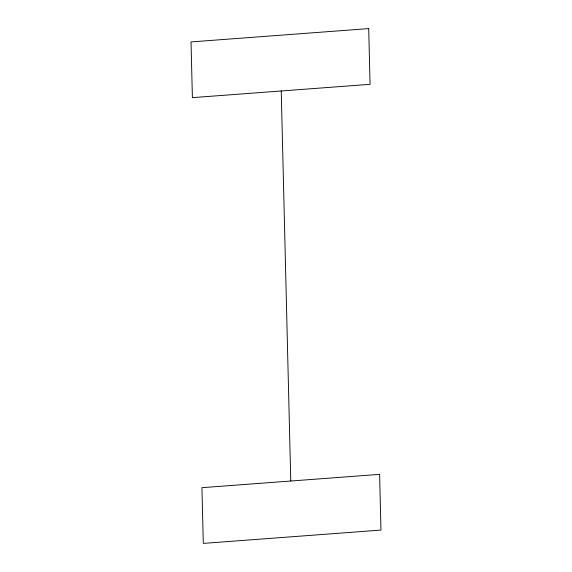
<?xml version="1.0" encoding="UTF-8"?>
<svg xmlns="http://www.w3.org/2000/svg" width="572" height="572" viewBox="0 0 572 572"><rect width="100%" height="100%" fill="white"/><g stroke="black" fill="none" stroke-linecap="round" stroke-linejoin="round"><path stroke-width="0.86" d="M281.231 90.984L290.769 481.016M368.704 28.6L191.027 41.92L192.392 97.64L370.07 84.32L368.704 28.6M379.608 474.36L201.93 487.68L203.296 543.4L380.973 530.08L379.608 474.36"/></g></svg>
